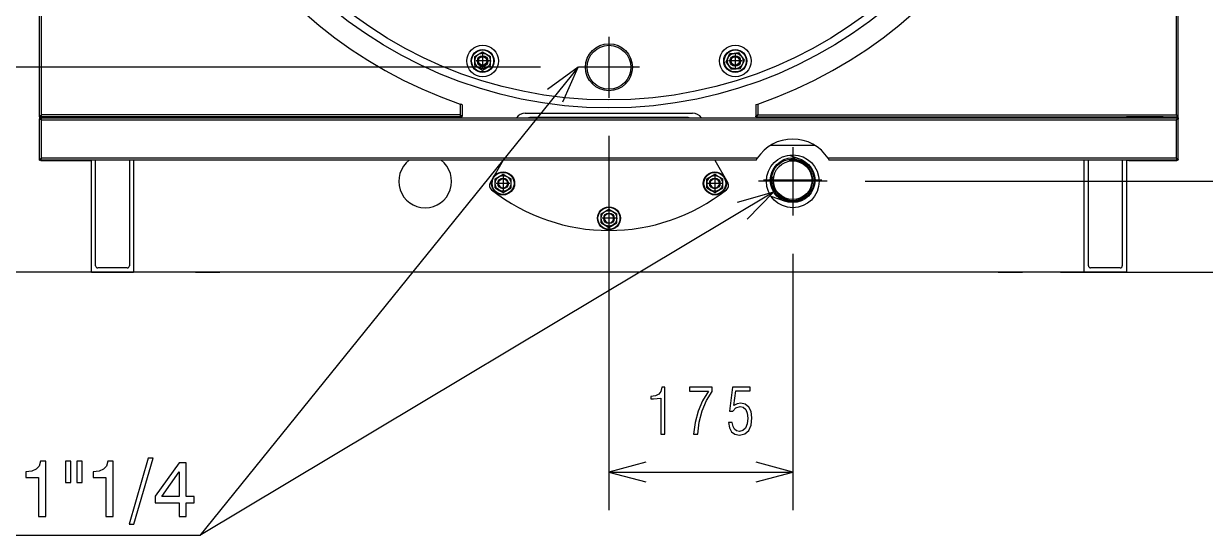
# Model space of a CAD drawing. Extents: x 0 to 420, y 0 to 297.
# Drawn here: x 31.2 to 93.4, y 152.6 to 179.5 of the extents above; entities that cross this region are included whole.
import ezdxf

# ---------------------------------------------------------------- set-up
doc = ezdxf.new("R2010")
doc.units = 0
doc.linetypes.add('DASHDOT', pattern=[18.5, 12, -3, 0.5, -3])
doc.layers.get('0').update_dxf_attribs({"linetype": 'CONTINUOUS'})

msp = doc.modelspace()

# ---------------------------------------------------------------- linework, layer by layer
at = {"color": 7}
for p, q in [((32.088989, 174.597504), (32.088989, 225.819717)), ((32.188988, 174.69751), (32.188988, 225.719727)), ((91.877884, 174.69751), (91.877884, 225.719727)), ((91.977882, 174.597504), (91.977882, 225.819717)), ((54.972904, 177.779236), (55.389572, 178.019806)), ((54.972904, 177.298096), (54.972904, 177.779236)), ((55.389572, 178.019806), (55.589386, 177.904419)), ((55.589386, 177.904419), (55.806236, 177.779236)), ((55.806236, 177.298096), (55.806236, 177.779236)), ((68.198814, 177.488373), (68.394501, 177.927917)), ((68.394501, 177.927917), (68.62397, 177.952026)), ((68.62397, 177.952026), (68.872993, 177.97821)), ((69.155792, 177.588959), (68.872993, 177.97821)), ((54.972904, 177.298096), (55.189754, 177.172913)), ((55.189754, 177.172913), (55.389572, 177.057556)), ((55.389572, 177.057556), (55.806236, 177.298096)), ((68.481613, 177.099136), (68.198814, 177.488373)), ((68.730637, 177.125305), (68.960098, 177.149429)), ((68.960098, 177.149429), (69.155792, 177.588959)), ((68.481613, 177.099136), (68.730637, 177.125305)), ((54.211212, 174.69751), (32.188988, 174.69751)), ((54.211212, 175.267517), (54.211212, 174.69751)), ((54.311214, 175.233337), (54.311214, 174.641937)), ((57.631966, 174.791931), (66.434906, 174.791931)), ((69.755661, 175.233337), (69.755661, 174.641937)), ((69.855659, 175.267517), (69.855659, 174.69751)), ((69.855659, 174.69751), (91.877884, 174.69751)), ((32.088989, 174.597504), (32.133434, 174.597504)), ((32.088989, 174.597504), (32.088989, 174.541931)), ((32.088989, 174.541931), (32.088989, 174.497498)), ((32.088989, 174.541931), (91.977882, 174.541931)), ((32.088989, 172.364166), (32.088989, 174.497498)), ((54.311214, 174.597504), (32.133434, 174.597504)), ((32.177879, 174.597504), (32.177879, 174.541931)), ((32.188988, 174.44194), (91.877884, 174.44194)), ((32.188988, 172.419724), (32.188988, 174.44194)), ((34.811211, 174.597504), (32.87788, 174.597504)), ((32.87788, 174.541931), (32.87788, 174.597504)), ((34.811211, 174.597504), (34.811211, 174.541931)), ((54.311214, 174.597504), (54.311214, 174.641937)), ((66.139038, 174.569717), (57.927834, 174.569717)), ((69.755661, 174.597504), (69.755661, 174.641937)), ((69.755661, 174.597504), (91.933441, 174.597504)), ((89.255661, 174.541931), (89.255661, 174.597504)), ((91.188995, 174.597504), (89.255661, 174.597504)), ((91.188995, 174.541931), (91.188995, 174.597504)), ((91.877884, 172.419724), (91.877884, 174.44194)), ((91.888992, 174.541931), (91.888992, 174.597504)), ((91.977882, 174.597504), (91.933441, 174.597504)), ((91.977882, 174.541931), (91.977882, 174.597504)), ((91.977882, 174.541931), (91.977882, 174.497498)), ((91.977882, 172.364166), (91.977882, 174.497498)), ((72.870728, 173.097504), (70.529472, 173.097504)), ((32.088989, 172.319717), (32.088989, 172.364166)), ((69.775604, 172.319717), (32.088989, 172.319717)), ((32.160538, 172.319717), (32.177879, 172.308609)), ((32.177879, 172.319717), (32.177879, 172.308609)), ((32.177879, 172.308609), (34.666771, 172.308609)), ((32.177879, 172.308609), (33.055656, 172.308609)), ((69.836914, 172.419724), (32.188988, 172.419724)), ((33.055656, 172.319717), (33.055656, 172.308609)), ((34.66674, 172.308609), (34.811211, 172.308609)), ((34.811211, 166.430832), (34.811211, 172.319717)), ((35.033436, 166.76416), (35.033436, 172.319717)), ((36.811211, 172.319717), (36.811211, 166.76416)), ((37.033436, 172.319717), (37.033436, 166.430832)), ((37.033436, 172.319717), (37.033436, 166.430832)), ((56.468422, 172.319717), (55.778809, 171.125275)), ((67.59845, 172.319717), (68.288063, 171.125275)), ((67.59845, 172.319717), (68.288063, 171.125275)), ((69.775604, 172.319717), (69.775604, 172.32106)), ((71.514313, 172.584991), (72.099785, 172.371887)), ((91.877884, 172.419724), (73.563293, 172.419724)), ((73.624603, 172.319717), (73.624603, 172.32106)), ((91.977882, 172.319717), (73.624603, 172.319717)), ((87.033432, 166.430832), (87.033432, 172.319717)), ((87.255661, 166.76416), (87.255661, 172.319717)), ((89.033432, 172.319717), (89.033432, 166.76416)), ((89.400009, 172.308609), (89.255569, 172.308609)), ((89.255661, 172.319824), (89.255661, 166.430832)), ((89.255661, 172.319717), (89.255661, 166.430832)), ((89.400101, 172.308609), (91.888992, 172.308609)), ((91.011215, 172.308609), (91.011215, 172.319717)), ((91.011215, 172.308609), (91.888992, 172.308609)), ((91.888992, 172.308609), (91.888992, 172.319717)), ((91.888992, 172.308609), (91.906334, 172.319717)), ((91.977852, 172.396759), (91.977882, 172.397491)), ((91.977859, 172.396393), (91.977882, 172.397491)), ((91.977875, 172.397278), (91.977882, 172.397491)), ((91.977882, 172.397079), (91.977882, 172.397491)), ((91.977882, 172.319717), (91.977882, 172.364166)), ((56.048569, 171.340851), (56.465233, 171.581406)), ((56.465233, 171.581406), (56.665051, 171.466034)), ((67.184975, 171.340851), (67.601639, 171.581406)), ((67.601639, 171.581406), (67.801453, 171.466034)), ((56.048569, 170.859711), (56.048569, 171.340851)), ((56.665051, 171.466034), (56.881901, 171.340851)), ((56.881901, 170.859711), (56.881901, 171.340851)), ((67.184975, 170.859711), (67.184975, 171.340851)), ((67.801453, 171.466034), (68.018303, 171.340851)), ((68.018303, 170.859711), (68.018303, 171.340851)), ((56.048569, 170.859711), (56.265419, 170.734528)), ((56.265419, 170.734528), (56.465233, 170.619156)), ((56.465233, 170.619156), (56.881901, 170.859711)), ((67.184975, 170.859711), (67.401825, 170.734528)), ((67.401825, 170.734528), (67.601639, 170.619156)), ((67.601639, 170.619156), (68.018303, 170.859711)), ((70.550659, 170.429016), (71.294136, 170.158386)), ((61.616768, 169.50473), (62.033436, 169.7453)), ((62.033436, 169.7453), (62.233253, 169.629929)), ((61.616768, 169.023605), (61.616768, 169.50473)), ((62.233253, 169.629929), (62.450104, 169.50473)), ((62.450104, 169.023605), (62.450104, 169.50473)), ((61.616768, 169.023605), (61.833618, 168.898407)), ((61.833618, 168.898407), (62.033436, 168.783035)), ((62.033436, 168.783035), (62.450104, 169.023605)), ((36.700104, 166.653046), (35.144547, 166.653046)), ((88.922325, 166.653046), (87.366768, 166.653046)), ((34.811211, 166.430832), (34.811211, 166.430923)), ((37.033348, 166.430832), (34.811211, 166.430832)), ((34.811211, 166.430832), (37.033436, 166.430832)), ((87.033432, 166.430832), (37.033436, 166.430832)), ((40.283436, 166.430832), (41.561211, 166.430832)), ((82.505661, 166.430832), (83.783432, 166.430832)), ((89.255661, 166.430832), (87.033348, 166.430832)), ((87.033432, 166.430832), (89.255661, 166.430832))]:
    msp.add_line(p, q, dxfattribs=at)
at = {"color": 7, "linetype": 'DASHDOT'}
for p, q in [((62.033436, 178.815552), (62.033436, 175.601654)), ((55.389572, 177.89978), (55.389572, 177.177551)), ((68.677299, 177.89978), (68.677299, 177.177551)), ((55.750683, 177.538666), (55.028458, 177.538666)), ((63.640381, 177.208618), (60.426491, 177.208618)), ((69.038414, 177.538666), (68.316193, 177.538666)), ((71.69696, 172.796265), (71.69696, 169.734039)), ((71.700104, 173.01416), (71.700104, 169.403046)), ((56.826344, 171.100281), (56.104122, 171.100281)), ((56.465233, 171.461395), (56.465233, 170.739166)), ((67.962746, 171.100281), (67.240524, 171.100281)), ((67.601639, 171.461395), (67.601639, 170.739166)), ((73.505661, 171.208618), (69.894547, 171.208618)), ((73.228073, 171.265137), (70.165848, 171.265137)), ((62.394547, 169.26416), (61.672325, 169.26416)), ((62.033436, 169.625275), (62.033436, 168.903046))]:
    msp.add_line(p, q, dxfattribs=at)
at = {"color": 34}
for p, q in [((58.426491, 177.208618), (22.033779, 177.208618)), ((62.033436, 173.601654), (62.033436, 153.915176)), ((71.700104, 167.403046), (71.700104, 153.915176)), ((35.033436, 166.430832), (22.033779, 166.430832)), ((85.783432, 166.430832), (110.979095, 166.430832)), ((62.033436, 155.915176), (71.700104, 155.915176))]:
    msp.add_line(p, q, dxfattribs=at)
at = {"color": 8}
for p, q in [((75.505661, 171.208618), (104.371719, 171.208618)), ((89.033432, 166.430832), (104.371719, 166.430832))]:
    msp.add_line(p, q, dxfattribs=at)
at = {"color": 7}
for points in [[(60.420582, 177.208618), (40.512722, 152.588608), (25.492092, 152.588608)], [(59.60841, 175.380951), (60.420582, 177.208618), (58.803387, 176.031891)], [(32.088989, 174.597504), (32.092049, 174.613281), (32.101044, 174.629089), (32.115417, 174.644867), (32.141396, 174.665924), (32.188988, 174.69751)], [(32.133434, 174.597504), (32.136444, 174.618546), (32.145149, 174.639603), (32.162548, 174.665924), (32.188988, 174.69751)], [(32.188988, 174.69751), (32.168526, 174.642807), (32.15683, 174.618591), (32.148056, 174.605927), (32.139282, 174.598862), (32.133434, 174.597504)], [(32.188988, 174.69751), (32.167988, 174.666412), (32.152985, 174.650208), (32.149986, 174.647919)], [(54.311214, 175.233337), (54.310307, 175.236267), (54.30632, 175.240173), (54.29467, 175.246033), (54.266304, 175.254822), (54.211212, 175.267517)], [(54.311214, 174.597504), (54.295425, 174.600555), (54.279633, 174.609558), (54.263844, 174.623932), (54.24279, 174.649902), (54.211212, 174.69751)], [(54.211212, 174.69751), (54.265907, 174.677032), (54.290127, 174.665344), (54.302792, 174.656555), (54.309849, 174.647797), (54.311214, 174.641937)], [(54.211212, 174.69751), (54.242298, 174.676498), (54.258495, 174.661499), (54.260796, 174.658493)], [(54.311214, 174.641937), (54.290161, 174.644958), (54.269108, 174.653656), (54.24279, 174.671051), (54.211212, 174.69751)], [(69.755661, 175.233337), (69.756561, 175.236267), (69.760551, 175.240173), (69.772202, 175.246033), (69.800568, 175.254822), (69.855659, 175.267517)], [(69.755661, 174.597504), (69.771446, 174.600555), (69.787239, 174.609558), (69.803024, 174.623932), (69.824081, 174.649902), (69.855659, 174.69751)], [(69.855659, 174.69751), (69.800964, 174.677032), (69.776741, 174.665344), (69.764084, 174.656555), (69.757019, 174.647797), (69.755661, 174.641937)], [(69.755661, 174.641937), (69.776711, 174.644958), (69.79776, 174.653656), (69.824081, 174.671051), (69.855659, 174.69751)], [(69.855659, 174.69751), (69.82457, 174.676498), (69.80838, 174.661499), (69.806076, 174.658493)], [(91.977882, 174.597504), (91.974823, 174.613281), (91.965828, 174.629089), (91.951454, 174.644867), (91.925476, 174.665924), (91.877884, 174.69751)], [(91.933441, 174.597504), (91.930428, 174.618546), (91.921722, 174.639603), (91.904327, 174.665924), (91.877884, 174.69751)], [(91.877884, 174.69751), (91.89888, 174.666412), (91.913887, 174.650208), (91.916885, 174.647919)], [(91.877884, 174.69751), (91.898346, 174.642807), (91.910042, 174.618591), (91.918816, 174.605927), (91.927589, 174.598862), (91.933441, 174.597504)], [(32.088989, 174.541931), (32.104782, 174.538879), (32.120567, 174.529892), (32.13636, 174.515503), (32.15741, 174.489532), (32.188988, 174.44194)], [(32.088989, 174.497498), (32.110046, 174.494492), (32.131096, 174.485779), (32.15741, 174.468384), (32.188988, 174.44194)], [(32.188988, 174.44194), (32.134296, 174.462402), (32.110077, 174.474106), (32.097412, 174.48288), (32.090355, 174.491638), (32.088989, 174.497498)], [(32.188988, 174.44194), (32.157906, 174.462952), (32.141712, 174.477936), (32.139412, 174.480957)], [(91.977882, 174.541931), (91.96209, 174.538879), (91.946304, 174.529892), (91.930511, 174.515503), (91.909462, 174.489532), (91.877884, 174.44194)], [(91.977882, 174.497498), (91.976517, 174.491638), (91.96946, 174.48288), (91.956795, 174.474106), (91.932571, 174.462402), (91.877884, 174.44194)], [(91.977882, 174.497498), (91.956825, 174.494492), (91.935776, 174.485779), (91.909462, 174.468384), (91.877884, 174.44194)], [(91.92746, 174.480957), (91.91629, 174.468933), (91.891869, 174.450943), (91.877884, 174.44194)], [(32.088989, 172.364166), (32.090355, 172.37001), (32.097412, 172.378784), (32.110077, 172.387558), (32.134296, 172.399246), (32.188988, 172.419724)], [(32.088989, 172.319717), (32.104782, 172.322784), (32.120567, 172.331772), (32.13636, 172.346146), (32.15741, 172.372131), (32.188988, 172.419724)], [(32.088989, 172.364166), (32.110046, 172.367172), (32.131096, 172.375885), (32.15741, 172.39328), (32.188988, 172.419724)], [(32.139412, 172.380707), (32.150581, 172.392715), (32.175003, 172.410706), (32.188988, 172.419724)], [(69.775604, 172.32106), (69.784889, 172.327148), (69.797501, 172.342346), (69.813637, 172.370499), (69.836914, 172.419724)], [(73.563293, 172.419724), (73.586571, 172.370483), (73.602707, 172.342346), (73.615318, 172.327148), (73.624603, 172.32106)], [(91.877884, 172.419724), (91.932571, 172.399246), (91.956795, 172.387558), (91.96946, 172.378784), (91.976517, 172.37001), (91.977882, 172.364166)], [(91.877884, 172.419724), (91.908966, 172.398712), (91.925156, 172.383728), (91.92746, 172.380707)], [(91.977882, 172.319717), (91.96209, 172.322784), (91.946304, 172.331772), (91.930511, 172.346146), (91.909462, 172.372131), (91.877884, 172.419724)], [(91.977882, 172.364166), (91.956825, 172.367172), (91.935776, 172.375885), (91.909462, 172.39328), (91.877884, 172.419724)], [(70.694321, 170.647202), (40.512722, 152.588608), (25.492092, 152.588608)], [(69.302322, 169.211105), (70.694321, 170.647202), (68.770767, 170.099503)]]:
    msp.add_lwpolyline(points, dxfattribs=at)
at = {"color": 34}
for points in [[(64.767776, 157.915176), (64.972473, 157.915176), (64.972473, 160.378265), (64.814758, 160.378265), (64.761063, 160.160156), (64.653679, 160.015854), (64.482544, 159.928589), (64.244286, 159.898407), (64.244286, 159.770874), (64.378517, 159.767517), (64.767776, 159.797729)], [(66.485893, 157.915176), (66.700661, 157.915176), (66.781197, 158.549408), (66.935562, 159.140015), (67.16375, 159.676926), (67.465759, 160.160156), (67.465759, 160.378265), (66.267776, 160.378265), (66.267776, 160.176926), (67.261063, 160.176926), (66.948982, 159.666855), (66.717438, 159.116516), (66.559723, 158.529266)], [(68.318115, 158.532623), (68.365089, 158.247391), (68.482544, 158.03598), (68.660393, 157.911819), (68.895294, 157.864838), (69.17717, 157.92189), (69.381866, 158.096375), (69.506027, 158.378265), (69.549652, 158.774231), (69.506027, 159.096375), (69.38858, 159.337997), (69.204018, 159.489014), (68.972473, 159.542694), (68.781197, 159.50914), (68.603348, 159.411819), (68.700661, 160.18364), (69.455696, 160.18364), (69.455696, 160.378265), (68.529518, 160.378265), (68.378517, 159.12323), (68.553009, 159.12323), (68.707375, 159.304443), (68.928848, 159.368195), (69.096634, 159.327942), (69.224152, 159.21048), (69.308044, 159.019196), (69.338242, 158.760803), (69.304688, 158.455444), (69.217438, 158.233978), (69.079857, 158.096375), (68.895294, 158.052765), (68.747643, 158.079605), (68.636902, 158.170212), (68.559723, 158.321228), (68.519455, 158.532623)]]:
    msp.add_lwpolyline(points, close=True, dxfattribs=at)
at = {"color": 7}
for points in [[(36.795292, 153.185257), (37.045639, 153.185257), (38.059547, 156.652573), (37.800854, 156.652573)], [(32.034512, 153.573303), (32.414207, 153.573303), (32.414207, 156.489853), (32.130478, 156.489853), (32.055374, 156.235336), (31.905167, 156.06427), (31.67568, 155.964127), (31.358574, 155.93074), (31.358574, 155.634506), (32.034512, 155.634506)], [(33.724358, 156.498199), (33.440632, 156.498199), (33.440632, 155.367462), (33.724358, 155.367462)], [(34.325195, 156.498199), (34.041466, 156.498199), (34.041466, 155.367462), (34.325195, 155.367462)], [(35.576931, 153.573303), (35.956627, 153.573303), (35.956627, 156.489853), (35.672897, 156.489853), (35.597794, 156.235336), (35.447586, 156.06427), (35.218102, 155.964127), (34.900993, 155.93074), (34.900993, 155.634506), (35.576931, 155.634506)], [(39.428116, 153.573303), (39.803635, 153.573303), (39.803635, 154.29097), (40.216709, 154.29097), (40.216709, 154.624756), (39.803635, 154.624756), (39.803635, 156.406403), (39.423943, 156.406403), (38.159687, 154.658142), (38.159687, 154.29097), (39.428116, 154.29097)], [(38.510174, 154.624756), (39.428116, 155.922394), (39.428116, 154.624756)]]:
    msp.add_lwpolyline(points, close=True, dxfattribs=at)
at = {"color": 34}
for points in [[(63.965286, 156.432816), (62.033436, 155.915176), (63.965286, 155.397537)], [(69.76825, 155.397537), (71.700104, 155.915176), (69.76825, 156.432816)]]:
    msp.add_lwpolyline(points, dxfattribs=at)
at = {"color": 7}
for centre, radius in [((62.033436, 197.986389), 22.916669), ((62.033436, 197.986389), 22.500002), ((62.033436, 177.208618), 1.236111), ((55.389572, 177.538666), 0.833333), ((55.389572, 177.538666), 0.605556), ((55.389572, 177.538666), 0.577778), ((55.389572, 177.538666), 0.408956), ((55.389572, 177.538666), 0.277778), ((62.033436, 177.208618), 1.152778), ((68.677299, 177.538666), 0.833333), ((68.677299, 177.538666), 0.605556), ((68.677299, 177.538666), 0.577778), ((68.677299, 177.538666), 0.408956), ((68.677299, 177.538666), 0.277778), ((55.389572, 177.538666), 0.222222), ((68.677299, 177.538666), 0.222222), ((71.700104, 171.208618), 1.388889), ((71.69696, 171.265137), 1.177778), ((71.69696, 171.265137), 1.122222), ((71.69696, 171.265137), 1.016667), ((56.465233, 171.100281), 0.605556), ((56.465233, 171.100281), 0.577778), ((67.601639, 171.100281), 0.605556), ((67.601639, 171.100281), 0.577778), ((56.465233, 171.100281), 0.408956), ((56.465233, 171.100281), 0.277778), ((56.465233, 171.100281), 0.25), ((67.601639, 171.100281), 0.408956), ((67.601639, 171.100281), 0.277778), ((67.601639, 171.100281), 0.25), ((62.033436, 169.26416), 0.605556), ((62.033436, 169.26416), 0.577778), ((62.033436, 169.26416), 0.408956), ((62.033436, 169.26416), 0.277778), ((62.033436, 169.26416), 0.25)]:
    msp.add_circle(centre, radius, dxfattribs=at)
for centre, radius, start, end in [((62.033436, 197.986389), 24.027778, 90.304697, 251.00115), ((62.033436, 197.986389), 24.027778, 288.998845, 89.695301), ((55.389572, 177.538666), 0.232667, 169.999993, 100.000014), ((68.677299, 177.538666), 0.232667, 169.999993, 100.000014), ((57.631966, 174.236389), 0.555556, 90.000003, 146.63296), ((66.434906, 174.236389), 0.555556, 33.367035, 90.000003), ((57.927834, 174.291931), 0.277778, 90.000003, 115.841265), ((58.088993, 173.958618), 0.605556, 74.430375, 105.569624), ((62.033436, 173.958618), 0.605556, 74.430375, 105.569624), ((65.977882, 173.958618), 0.605556, 74.430375, 105.569624), ((66.139038, 174.291931), 0.277778, 64.158726, 90.000003), ((71.700104, 171.208618), 2.222222, 33.024665, 146.97533), ((32.177879, 172.397491), 0.088889, 241.043595, 269.999997), ((34.666771, 172.397491), 0.088889, 269.999997, 298.956414), ((52.366768, 171.208618), 1.388889, 126.869712, 269.999997), ((52.366768, 171.208618), 1.388889, 269.999997, 53.130286), ((71.69696, 171.265137), 1.06, 169.999993, 100.000014), ((89.400101, 172.397491), 0.088889, 241.043622, 269.999997), ((91.888992, 172.397491), 0.088889, 269.999997, 298.956407), ((56.019371, 170.986389), 0.277778, 149.999997, 231.78679), ((56.465233, 171.100281), 0.240194, 169.999993, 100.000014), ((67.601639, 171.100281), 0.240194, 169.999993, 100.000014), ((68.047501, 170.986389), 0.277778, 308.213212, 30.000001), ((68.047501, 170.986389), 0.277778, 308.213212, 30.000001), ((62.033436, 178.625275), 10, 231.78679, 308.213212), ((62.033436, 178.625275), 10, 231.78679, 308.213212), ((62.033436, 169.26416), 0.240194, 169.999993, 100.000014), ((35.144547, 166.76416), 0.111111, 180.000005, 269.999997), ((36.700104, 166.76416), 0.111111, 269.999997, 360), ((87.366768, 166.76416), 0.111111, 180.000005, 269.999997), ((88.922325, 166.76416), 0.111111, 269.999997, 360), ((40.283436, 166.653046), 0.222222, 269.901916, 269.999997), ((82.505661, 166.653046), 0.222222, 269.901916, 269.999997)]:
    msp.add_arc(centre, radius, start, end, dxfattribs=at)

doc.saveas('drawing.dxf')
